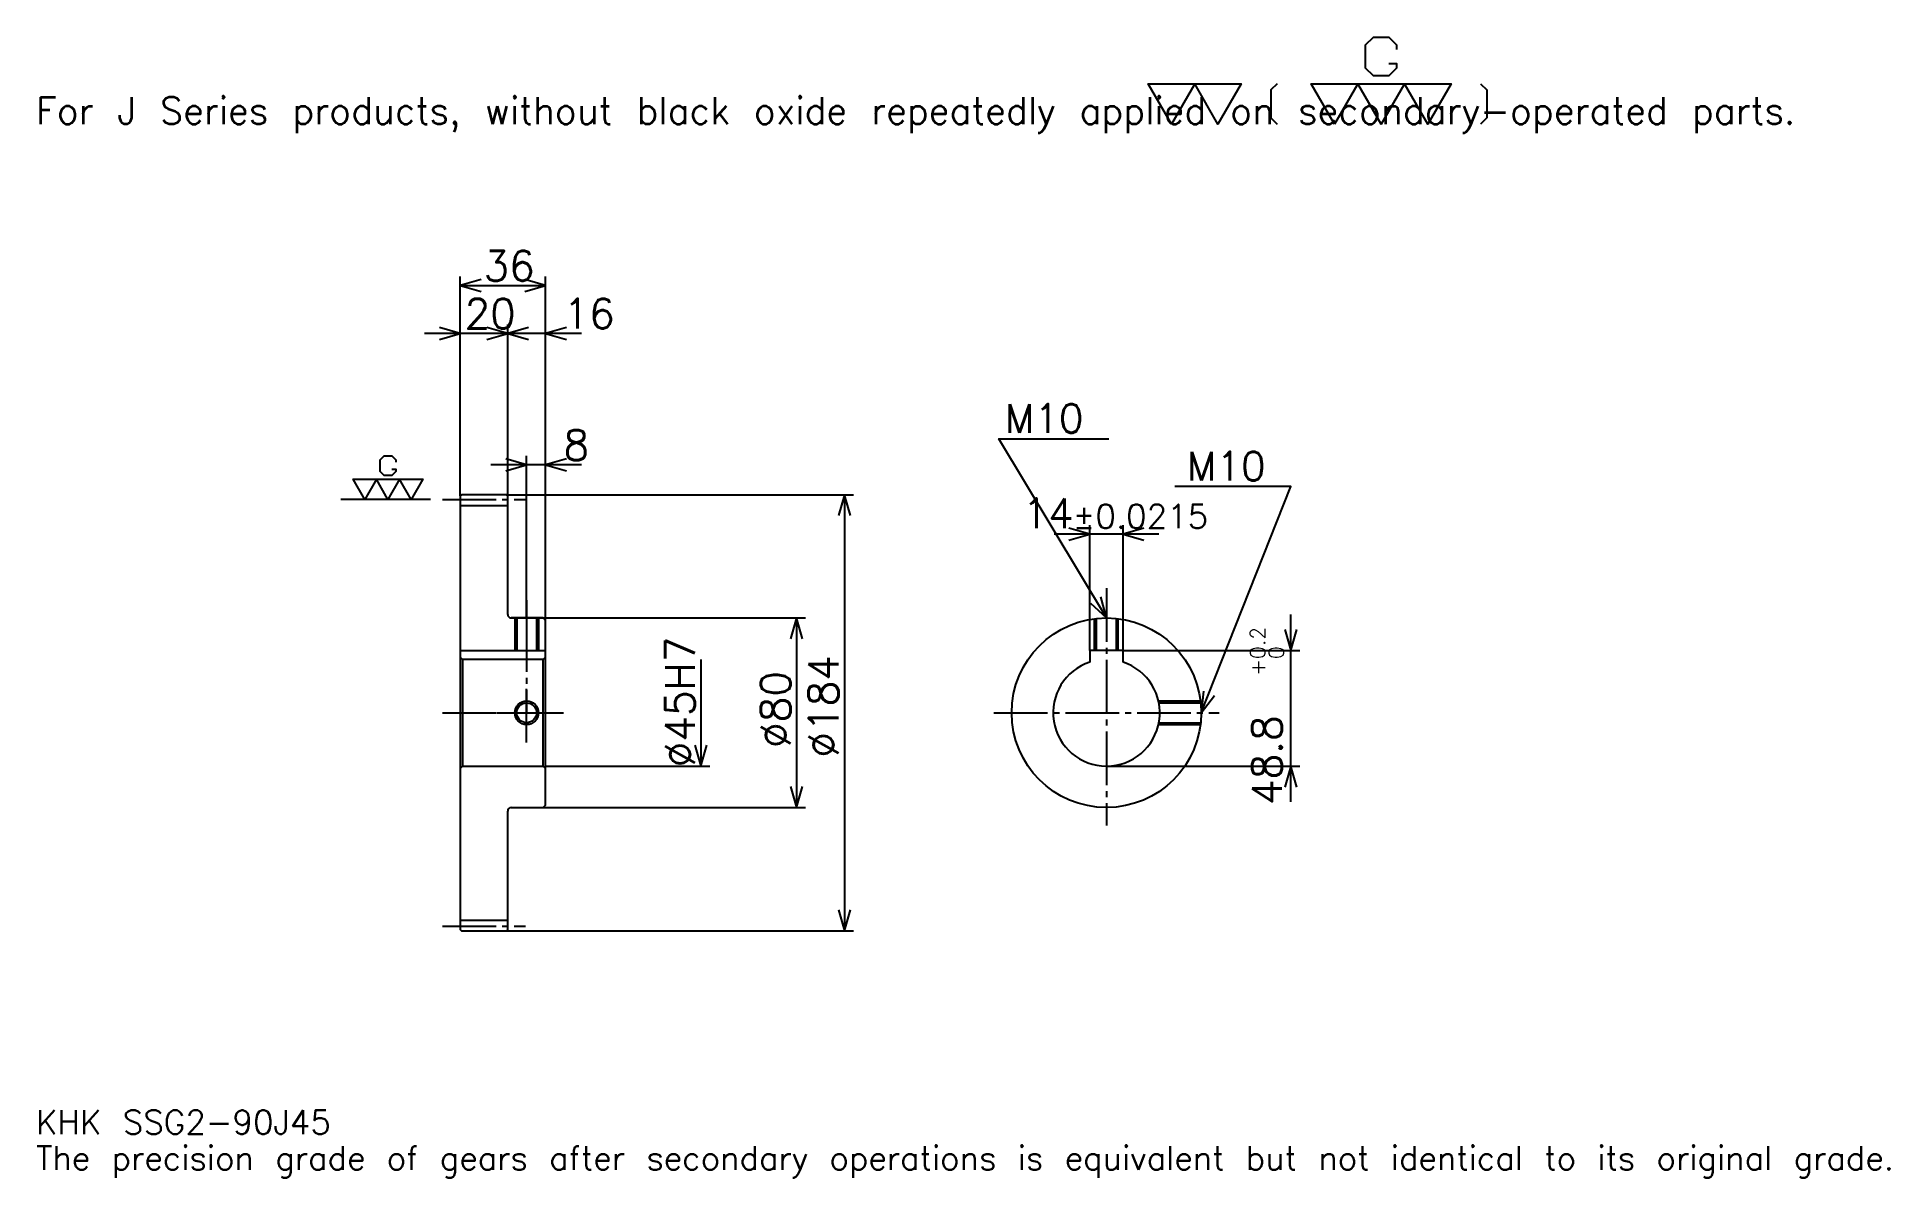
# Model space of a CAD drawing. Extents: x 26 to 808, y 9 to 491.
import ezdxf

# ---------------------------------------------------------------- set-up
doc = ezdxf.new("R2010")
doc.units = 0
doc.linetypes.add('DASHDOT', pattern=[30.260869, 22.695652, -2.521739, 2.521739, -2.521739])
doc.layers.get('0').update_dxf_attribs({"linetype": 'CONTINUOUS'})
doc.layers.add('DASHDOT', color=6, linetype='DASHDOT')
doc.styles.add('KANJI', font='TXT', dxfattribs={"bigfont": 'BIGFONT'})

msp = doc.modelspace()

# ---------------------------------------------------------------- linework, layer by layer
at = {"color": 5}
for p, q in [((204.260864, 297.521729), (204.260864, 389.565216)), ((204.260864, 385.782593), (240.260864, 385.782593)), ((240.260864, 297.521729), (240.260864, 389.565216)), ((224.260864, 297.521729), (224.260864, 369.391296)), ((239.391296, 365.608704), (189.130432, 365.608704)), ((255.391296, 365.608704), (209.130432, 365.608704)), ((232.260864, 297.521729), (232.260864, 313.913055)), ((255.391296, 310.130432), (217.130432, 310.130432)), ((204.260864, 297.021729), (204.260864, 297.521729)), ((223.760864, 297.521729), (240.260864, 297.521729)), ((224.260864, 297.021729), (224.260864, 297.521729)), ((232.260864, 245.521744), (232.260864, 297.521729)), ((232.260864, 245.521744), (232.260864, 297.521729)), ((240.260864, 297.521729), (370.130432, 297.521729)), ((240.260864, 244.521744), (240.260864, 297.521729)), ((366.347839, 297.521729), (366.347839, 113.521744)), ((469.956512, 231.821747), (469.956512, 284.608704)), ((483.956512, 231.821747), (483.956512, 284.608704)), ((499.086945, 280.826111), (454.82608, 280.826111)), ((225.760864, 245.521744), (240.260864, 245.521744)), ((240.260864, 245.521744), (349.956512, 245.521744)), ((346.173889, 245.521744), (346.173889, 165.521744)), ((554.782593, 167.891312), (554.782593, 246.952179)), ((305.82608, 228.021744), (305.82608, 183.021744)), ((483.956512, 231.821747), (558.565186, 231.821747)), ((240.260864, 183.021744), (309.608704, 183.021744)), ((476.956512, 183.021744), (558.565186, 183.021744)), ((225.760864, 165.521744), (240.260864, 165.521744)), ((240.260864, 165.521744), (349.956512, 165.521744)), ((223.760864, 113.521744), (240.260864, 113.521744)), ((240.260864, 113.521744), (370.130432, 113.521744))]:
    msp.add_line(p, q, dxfattribs=at)
at = {"color": 7}
msp.add_line((191.652161, 295.521729), (153.82608, 295.521729), dxfattribs=at)
at = {"color": 4}
for p, q in [((204.260864, 293.021729), (224.260864, 293.021729)), ((204.260864, 231.821747), (240.260864, 231.821747)), ((205.260864, 228.021744), (205.260864, 183.021744)), ((239.260864, 228.021744), (240.260864, 229.021744)), ((239.260864, 183.021744), (240.260864, 182.021744)), ((204.260864, 118.021744), (224.260864, 118.021744))]:
    msp.add_line(p, q, dxfattribs=at)
at = {"color": 7}
for points in [[(596.13916, 479.48349), (599.417419, 479.48349), (599.417419, 477.516541), (596.13916, 474.238281), (589.582642, 474.238281), (586.304382, 477.516541), (586.304382, 487.351318), (589.582642, 490.629578), (596.13916, 490.629578), (599.417419, 487.351318), (599.417419, 485.384369)], [(504.347839, 453.913055), (494.513062, 470.960022), (533.852173, 470.960022), (524.017395, 453.913055), (514.182617, 470.960022), (504.347839, 453.913055)], [(548.93219, 470.960022), (546.30957, 468.337402), (546.30957, 456.535675), (548.93219, 453.913055)], [(573.191345, 453.913055), (563.356567, 470.960022), (622.365234, 470.960022), (612.530457, 453.913055), (602.695679, 470.960022), (592.860901, 453.913055), (583.026123, 470.960022), (573.191345, 453.913055)], [(634.822632, 470.960022), (637.445251, 468.337402), (637.445251, 456.535675), (634.822632, 453.913055)], [(175.386948, 308.306946), (177.026077, 308.306946), (177.026077, 307.323486), (175.386948, 305.684357), (172.108688, 305.684357), (170.469559, 307.323486), (170.469559, 312.240875), (172.108688, 313.880005), (175.386948, 313.880005), (177.026077, 312.240875), (177.026077, 311.257385)], [(163.91304, 295.521729), (158.995636, 304.045227), (188.5, 304.045227), (183.582596, 295.521729), (178.665207, 304.045227), (173.747818, 295.521729), (168.830429, 304.045227), (163.91304, 295.521729)]]:
    msp.add_lwpolyline(points, dxfattribs=at)
at = {"color": 5}
for points in [[(213.086945, 388.304352), (204.260864, 385.782593), (213.086945, 383.260864)], [(231.434784, 383.260864), (240.260864, 385.782593), (231.434784, 388.304352)], [(195.434784, 363.086975), (204.260864, 365.608704), (195.434784, 368.130432)], [(215.434784, 363.086975), (224.260864, 365.608704), (215.434784, 368.130432)], [(233.086945, 368.130432), (224.260864, 365.608704), (233.086945, 363.086975)], [(249.086945, 368.130432), (240.260864, 365.608704), (249.086945, 363.086975)], [(476.956512, 245.521744), (431.565216, 321.17392), (477.96521, 321.17392)], [(223.434784, 307.608704), (232.260864, 310.130432), (223.434784, 312.652161)], [(249.086945, 312.652161), (240.260864, 310.130432), (249.086945, 307.608704)], [(368.869568, 288.695648), (366.347839, 297.521729), (363.82608, 288.695648)], [(516.956543, 205.521744), (554.782593, 301), (505.86084, 301)], [(461.130432, 278.304352), (469.956512, 280.826111), (461.130432, 283.347839)], [(492.782593, 283.347839), (483.956512, 280.826111), (492.782593, 278.304352)], [(470.253143, 251.792633), (476.956512, 245.521744), (474.577911, 254.387482)], [(348.695648, 236.695648), (346.173889, 245.521744), (343.652161, 236.695648)], [(552.260864, 240.647827), (554.782593, 231.821747), (557.304321, 240.647827)], [(517.862915, 214.656158), (516.956543, 205.521744), (522.551819, 212.798523)], [(303.304352, 191.847824), (305.82608, 183.021744), (308.347809, 191.847824)], [(557.304321, 174.195648), (554.782593, 183.021744), (552.260864, 174.195648)], [(343.652161, 174.347839), (346.173889, 165.521744), (348.695648, 174.347839)], [(363.82608, 122.347832), (366.347839, 113.521744), (368.869568, 122.347832)]]:
    msp.add_lwpolyline(points, dxfattribs=at)
at = {"color": 4}
for points in [[(224.260864, 247.021744), (224.260864, 297.021729), (223.760864, 297.521729), (204.760864, 297.521729), (204.260864, 297.021729), (204.260864, 182.021744)], [(225.760864, 165.521744), (239.260864, 165.521744), (240.260864, 166.521744), (240.260864, 244.521744), (239.260864, 245.521744), (225.760864, 245.521744)], [(227.260864, 245.521744), (227.260864, 231.821747)], [(228.070862, 245.521744), (228.070862, 231.821747)], [(236.450867, 245.521744), (236.450867, 231.821747)], [(237.260864, 245.521744), (237.260864, 231.821747)], [(471.956512, 231.821747), (471.956512, 245.208008)], [(472.76651, 231.821747), (472.76651, 245.301682)], [(481.146515, 231.821747), (481.146515, 245.301682)], [(481.956512, 231.821747), (481.956512, 245.208008)], [(204.260864, 182.021744), (205.260864, 183.021744), (239.260864, 183.021744), (239.260864, 228.021744), (205.260864, 228.021744), (204.260864, 229.021744)], [(483.956512, 226.905151), (483.956512, 231.821747), (469.956512, 231.821747), (469.956512, 226.905151)], [(498.893921, 210.521744), (516.642822, 210.521744)], [(499.062927, 209.711746), (516.73645, 209.711746)], [(498.893921, 200.521744), (516.642822, 200.521744)], [(499.062927, 201.331741), (516.73645, 201.331741)], [(204.260864, 182.021744), (204.260864, 114.021744), (204.760864, 113.521744), (223.760864, 113.521744), (224.260864, 114.021744), (224.260864, 164.021744)]]:
    msp.add_lwpolyline(points, dxfattribs=at)
for centre, radius in [((476.956512, 205.521744), 40), ((232.260864, 205.521744), 4.19)]:
    msp.add_circle(centre, radius, dxfattribs=at)
at = {"color": 7}
msp.add_circle((232.260864, 205.521744), 5, dxfattribs=at)
at = {"color": 4}
for centre, radius, start, end in [((225.760864, 247.021744), 1.5, 180, 270), ((476.956512, 205.521744), 22.5, 108.12620381, 71.87379619), ((225.760864, 164.021744), 1.5, 90, 180)]:
    msp.add_arc(centre, radius, start, end, dxfattribs=at)
at = {"layer": 'DASHDOT', "color": 7}
for p, q in [((196.695648, 295.521729), (231.82608, 295.521729)), ((476.956512, 258.130432), (476.956512, 157.956528)), ((232.260864, 245.521744), (232.260864, 205.521744)), ((196.695648, 205.521744), (247.82608, 205.521744)), ((429.391296, 205.521744), (524.521729, 205.521744)), ((196.695648, 115.521744), (231.82608, 115.521744))]:
    msp.add_line(p, q, dxfattribs=at)
for points in [[(232.260864, 253.08696), (232.260864, 224.256531)], [(232.260864, 192.956528), (232.260864, 218.08696)], [(219.695648, 205.521744), (244.82608, 205.521744)]]:
    msp.add_lwpolyline(points, dxfattribs=at)

# ---------------------------------------------------------------- texts
at = {"color": 7, "style": 'KANJI'}
for s, height, p in [('For J Series products, without black oxide repeatedly applied on secondary-operated parts.', 11.347826, (25.217392, 453.913055)), ('36', 12.608696, (214.065216, 387.799988)), ('20', 12.608696, (206.065216, 367.626099)), ('16', 12.608696, (247.82608, 367.626099)), ('M10', 12.104348, (434.086945, 323.695648)), ('8', 12.608696, (247.82608, 312.147827)), ('M10', 12.104348, (510.904327, 303.521729)), ('14', 12.608696, (441.473145, 283.347839)), ('%%p0.0215', 10.086957, (462.780304, 283.347839)), ('KHK SSG2-90J45', 10.086957, (25.217392, 27.73913)), ('The precision grade of gears after secondary operations is equivalent but not identical to its original grade.', 10.086957, (25.217392, 12.608696))]:
    msp.add_text(s, height=height, dxfattribs=at).set_placement(p)
for s, height, p in [('%%c45H7', 12.608696, (303.304352, 182.51088)), ('0.2', 6.304348, (543.939087, 228.226135)), ('%%c184', 12.608696, (363.82608, 186.608704)), ('+', 6.304348, (543.939087, 221.165253)), ('0', 6.304348, (551.75647, 228.226135)), ('%%c80', 12.608696, (343.652161, 190.706528)), ('48.8', 12.608696, (551, 166.589828))]:
    msp.add_text(s, height=height, rotation=90, dxfattribs=at).set_placement(p)

doc.saveas('drawing.dxf')
